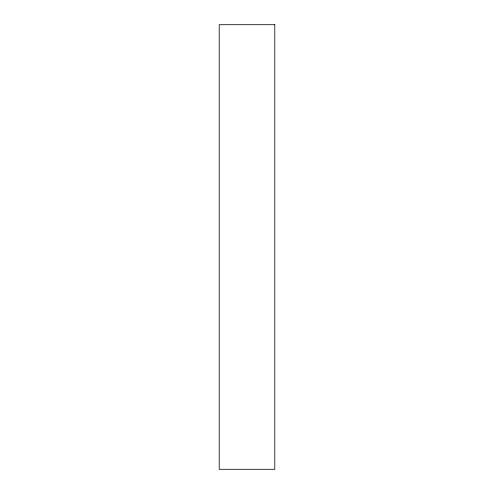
<?xml version="1.0" encoding="UTF-8"?>
<svg xmlns="http://www.w3.org/2000/svg" width="494" height="494" viewBox="0 0 494 494"><rect width="100%" height="100%" fill="white"/><g stroke="black" fill="none" stroke-linecap="round" stroke-linejoin="round"><path stroke-width="0.74" d="M274.788 24.7L219.213 24.7L219.213 469.3L274.788 469.3L274.788 24.7"/></g></svg>
